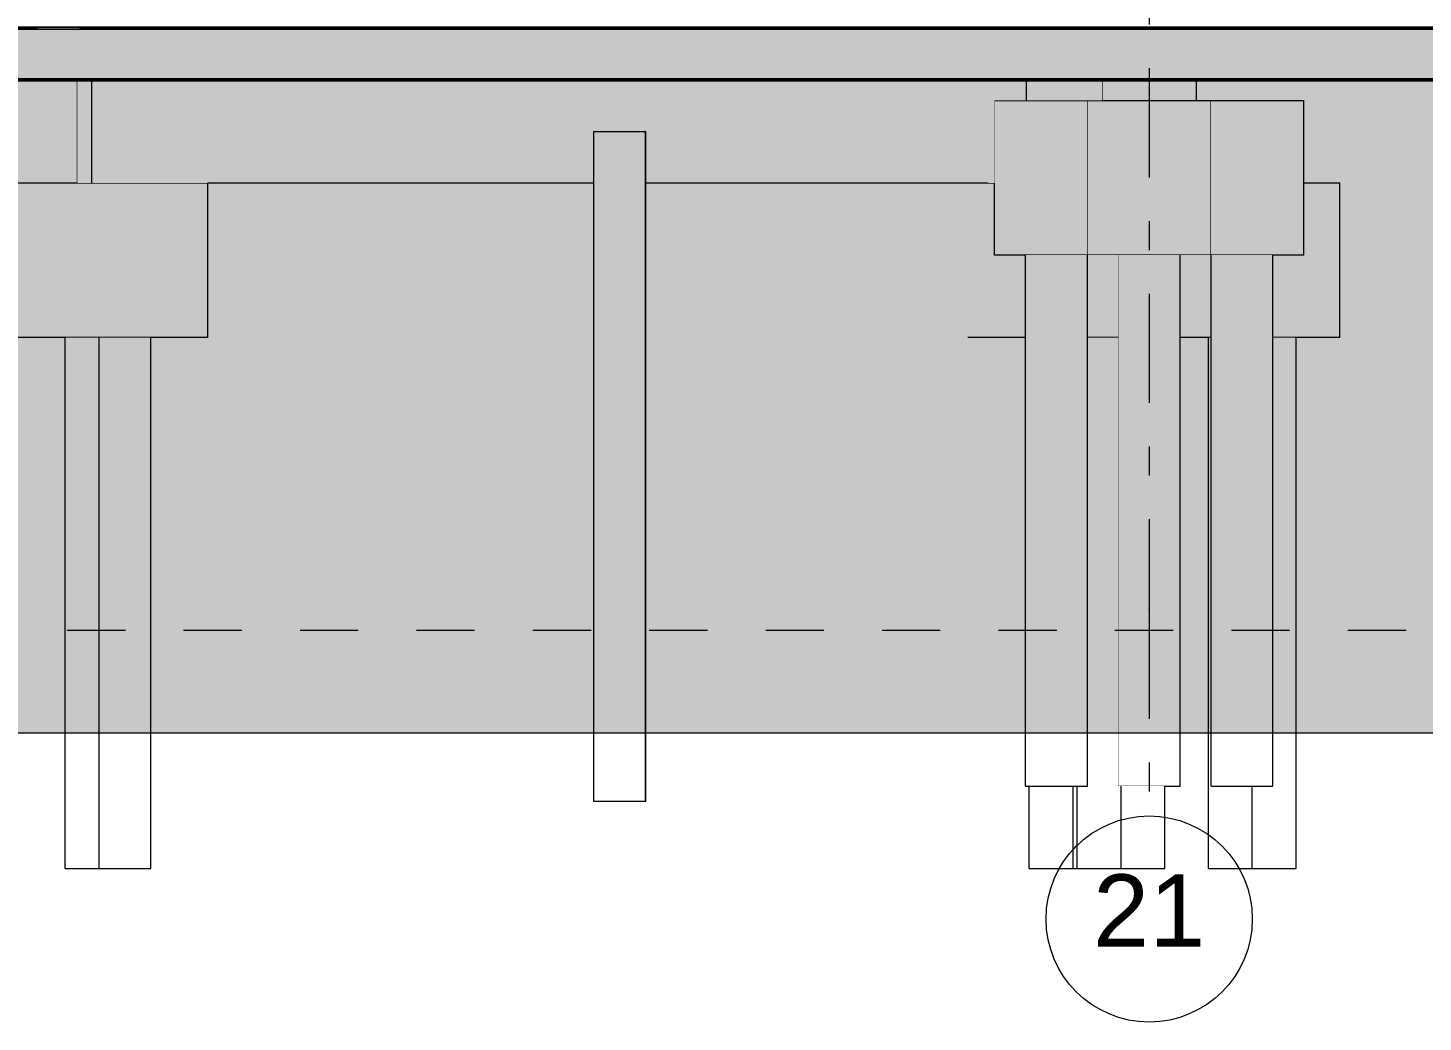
# Model space of a CAD drawing. Header units: millimetres. Extents: x -48147 to 1468943, y -496296 to 18123.
# Drawn here: x 1397886 to 1404650, y -496296 to -491474 of the extents above; entities that cross this region are included whole.
import ezdxf
from ezdxf.enums import TextEntityAlignment as Align

# ---------------------------------------------------------------- set-up
doc = ezdxf.new("R2010")
doc.units = ezdxf.units.MM
doc.header["$MEASUREMENT"] = 0
for name, pattern in [('Dashed', [2822.222233, 1411.111116, -1411.111116]), ('Double Dashed', [1093.611073, 529.166651, -211.666656, 141.111112, -211.666656]), ('Wipeout_Contour', [1000, 0, -1000])]:
    doc.linetypes.add(name, pattern=pattern)
for name, color, linetype, lineweight, true_color in [('0_Pen_No__105', 7, 'Continuous', 15, 0xa6a6a6), ('A-230-M_FLOOR.IFC Import_Pen_No__109', 7, 'Continuous', 15, 0xa6a6a6), ('A-230-M_FLOOR.IFC Import_Pen_No__29', 7, 'Continuous', 50, 0x2a2a2a), ('HATCHING_Pen_No__145', 7, 'Continuous', 0, 0xa6a6a6), ('New_A-15-MG_Structural_Grid_Phase_2_Pen_No__222', 7, 'Continuous', 13, 0x65af33)]:
    doc.layers.add(name, color=color, linetype=linetype, lineweight=lineweight, true_color=true_color)
for name, color, linetype in [('A-230-M_FLOOR.IFC Import', 7, 'Continuous'), ('New_A-15-MG_Structural_Grid_Phase_2', 7, 'Continuous'), ('New_A-20-M_Floor_Slab', 7, 'Continuous'), ('S-160-M_FOUND.IFC Import', 7, 'Continuous'), ('S-280-M_COLUMN.IFC Import', 7, 'Continuous'), ('S-280-M_STRUCT_FRAME.IFC Import', 7, 'Continuous')]:
    doc.layers.add(name, color=color, linetype=linetype)
for name, color, linetype, lineweight in [('A-230-M_FLOOR.IFC Import_Pen_No__4', 7, 'Continuous', 20), ('HATCHING_Pen_No__1', 7, 'Continuous', 13), ('New_A-20-M_Floor_Slab_Pen_No__1', 7, 'Continuous', 13), ('S-160-M_FOUND.IFC Import_Pen_No__1', 7, 'Continuous', 13), ('S-160-M_FOUND.IFC Import_Pen_No__4', 7, 'Continuous', 20), ('S-280-M_COLUMN.IFC Import_Pen_No__88', 8, 'Continuous', 20)]:
    doc.layers.add(name, color=color, linetype=linetype, lineweight=lineweight)
doc.styles.add('GENERATED_STYLE_2', font='')
doc.styles.get('GENERATED_STYLE_2').set_extended_font_data('Swis721 BT')

# ---------------------------------------------------------------- blocks, each defined once
blk = doc.blocks.new('Section Elem_424_1', base_point=(1411454.5, -491295.5))
at = {"color": 254, "linetype": 'Wipeout_Contour', "lineweight": 0, "ltscale": 5940125.775897605}
blk.add_wipeout([(1391150.1, -491375), (1391150.1, -491475), (1411568.8, -491475), (1411568.8, -491375)], dxfattribs=at).dxf.layer = 'New_A-20-M_Floor_Slab'
at = {"layer": 'New_A-20-M_Floor_Slab_Pen_No__1', "linetype": 'Continuous'}
blk.add_line((1411568.8, -491475), (1391150.1, -491475), dxfattribs=at)
blk = doc.blocks.new('Section Elem_542_1', base_point=(1411454.5, -491295.5))
at = {"color": 254, "linetype": 'Wipeout_Contour', "lineweight": 0, "ltscale": 5947665.466457011}
blk.add_wipeout([(1403364.3, -491475), (1403322.3, -491475), (1403322.3, -491475.5), (1403364.3, -491475.5)], dxfattribs=at).dxf.layer = 'S-280-M_COLUMN.IFC Import'
at = {"color": 254, "linetype": 'Wipeout_Contour', "lineweight": 0, "ltscale": 5948430.541700257}
blk.add_wipeout([(1403542.1, -491475.5), (1403549.8, -491475.5), (1403549.8, -491475), (1403542.1, -491475)], dxfattribs=at).dxf.layer = 'S-280-M_COLUMN.IFC Import'
at = {"color": 254, "linetype": 'Wipeout_Contour', "lineweight": 0, "ltscale": 5948062.547848716}
blk.add_wipeout([(1403364.3, -491725.5), (1403322.3, -491725.5), (1403322.3, -491825.5), (1403364.3, -491825.5)], dxfattribs=at).dxf.layer = 'S-280-M_COLUMN.IFC Import'
at = {"color": 254, "linetype": 'Wipeout_Contour', "lineweight": 0, "ltscale": 5948827.572023578}
blk.add_wipeout([(1403542.1, -491725.5), (1403542.1, -491825.5), (1403549.8, -491825.5), (1403549.8, -491725.5)], dxfattribs=at).dxf.layer = 'S-280-M_COLUMN.IFC Import'
at = {"color": 254, "linetype": 'Wipeout_Contour', "lineweight": 0, "ltscale": 5947506.959364321}
blk.add_wipeout([(1403280.3, -491475), (1403280.3, -491475.5), (1403322.3, -491475.5), (1403322.3, -491475)], dxfattribs=at).dxf.layer = 'S-280-M_COLUMN.IFC Import'
at = {"color": 254, "linetype": 'Wipeout_Contour', "lineweight": 0, "ltscale": 5947821.275227319}
blk.add_wipeout([(1403364.3, -491475), (1403364.3, -491475.5), (1403404.8, -491475.5), (1403404.8, -491475)], dxfattribs=at).dxf.layer = 'S-280-M_COLUMN.IFC Import'
at = {"color": 254, "linetype": 'Wipeout_Contour', "lineweight": 0, "ltscale": 5948387.163117588}
blk.add_wipeout([(1403526.8, -491475.5), (1403542.1, -491475.5), (1403542.1, -491475), (1403526.8, -491475)], dxfattribs=at).dxf.layer = 'S-280-M_COLUMN.IFC Import'
at = {"color": 254, "linetype": 'Wipeout_Contour', "lineweight": 0, "ltscale": 5947904.051337924}
blk.add_wipeout([(1403280.3, -491825.5), (1403322.3, -491825.5), (1403322.3, -491725.5), (1403280.3, -491725.5)], dxfattribs=at).dxf.layer = 'S-280-M_COLUMN.IFC Import'
at = {"color": 254, "linetype": 'Wipeout_Contour', "lineweight": 0, "ltscale": 5948218.346217813}
blk.add_wipeout([(1403364.3, -491825.5), (1403404.8, -491825.5), (1403404.8, -491725.5), (1403364.3, -491725.5)], dxfattribs=at).dxf.layer = 'S-280-M_COLUMN.IFC Import'
at = {"color": 254, "linetype": 'Wipeout_Contour', "lineweight": 0, "ltscale": 5948784.196336059}
blk.add_wipeout([(1403526.8, -491725.5), (1403526.8, -491825.5), (1403542.1, -491825.5), (1403542.1, -491725.5)], dxfattribs=at).dxf.layer = 'S-280-M_COLUMN.IFC Import'
at = {"color": 254, "linetype": 'Wipeout_Contour', "lineweight": 0, "ltscale": 5947351.151384501}
blk.add_wipeout([(1403239.7, -491475.5), (1403280.3, -491475.5), (1403280.3, -491475), (1403239.7, -491475)], dxfattribs=at).dxf.layer = 'S-280-M_COLUMN.IFC Import'
at = {"color": 254, "linetype": 'Wipeout_Contour', "lineweight": 0, "ltscale": 5948316.509561064}
blk.add_wipeout([(1403526.8, -491475), (1403504.6, -491475), (1403504.6, -491475.5), (1403526.8, -491475.5)], dxfattribs=at).dxf.layer = 'S-280-M_COLUMN.IFC Import'
at = {"color": 254, "linetype": 'Wipeout_Contour', "lineweight": 0, "ltscale": 5947748.253760353}
blk.add_wipeout([(1403239.7, -491725.5), (1403239.7, -491825.5), (1403280.3, -491825.5), (1403280.3, -491725.5)], dxfattribs=at).dxf.layer = 'S-280-M_COLUMN.IFC Import'
at = {"color": 254, "linetype": 'Wipeout_Contour', "lineweight": 0, "ltscale": 5948713.547495148}
blk.add_wipeout([(1403526.8, -491725.5), (1403504.6, -491725.5), (1403504.6, -491825.5), (1403526.8, -491825.5)], dxfattribs=at).dxf.layer = 'S-280-M_COLUMN.IFC Import'
at = {"layer": 'S-280-M_COLUMN.IFC Import_Pen_No__88', "linetype": 'Continuous'}
for p, q in [((1403549.8, -491475), (1403549.8, -491475.5)), ((1403549.8, -491725.5), (1403549.8, -491825.5))]:
    blk.add_line(p, q, dxfattribs=at)
at = {"color": 254, "linetype": 'Wipeout_Contour', "lineweight": 0, "ltscale": 5947203.348716244}
blk.add_wipeout([(1403202, -491475.5), (1403239.7, -491475.5), (1403239.7, -491475), (1403202, -491475)], dxfattribs=at).dxf.layer = 'S-280-M_COLUMN.IFC Import'
at = {"color": 254, "linetype": 'Wipeout_Contour', "lineweight": 0, "ltscale": 5948220.98609925}
blk.add_wipeout([(1403476.2, -491475.5), (1403504.6, -491475.5), (1403504.6, -491475), (1403476.2, -491475)], dxfattribs=at).dxf.layer = 'S-280-M_COLUMN.IFC Import'
at = {"color": 254, "linetype": 'Wipeout_Contour', "lineweight": 0, "ltscale": 5947600.460960382}
blk.add_wipeout([(1403202, -491725.5), (1403202, -491825.5), (1403239.7, -491825.5), (1403239.7, -491725.5)], dxfattribs=at).dxf.layer = 'S-280-M_COLUMN.IFC Import'
at = {"color": 254, "linetype": 'Wipeout_Contour', "lineweight": 0, "ltscale": 5948618.030409006}
blk.add_wipeout([(1403504.6, -491725.5), (1403476.2, -491725.5), (1403476.2, -491825.5), (1403504.6, -491825.5)], dxfattribs=at).dxf.layer = 'S-280-M_COLUMN.IFC Import'
at = {"color": 254, "linetype": 'Wipeout_Contour', "lineweight": 0, "ltscale": 5947068.584417841}
blk.add_wipeout([(1403168.3, -491475.5), (1403202, -491475.5), (1403202, -491475), (1403168.3, -491475)], dxfattribs=at).dxf.layer = 'S-280-M_COLUMN.IFC Import'
at = {"color": 254, "linetype": 'Wipeout_Contour', "lineweight": 0, "ltscale": 5948103.846559308}
blk.add_wipeout([(1403442.6, -491475.5), (1403476.2, -491475.5), (1403476.2, -491475), (1403442.6, -491475)], dxfattribs=at).dxf.layer = 'S-280-M_COLUMN.IFC Import'
at = {"color": 254, "linetype": 'Wipeout_Contour', "lineweight": 0, "ltscale": 5947465.705660162}
blk.add_wipeout([(1403168.3, -491725.5), (1403168.3, -491825.5), (1403202, -491825.5), (1403202, -491725.5)], dxfattribs=at).dxf.layer = 'S-280-M_COLUMN.IFC Import'
at = {"color": 254, "linetype": 'Wipeout_Contour', "lineweight": 0, "ltscale": 5948500.898687772}
blk.add_wipeout([(1403476.2, -491725.5), (1403442.6, -491725.5), (1403442.6, -491825.5), (1403476.2, -491825.5)], dxfattribs=at).dxf.layer = 'S-280-M_COLUMN.IFC Import'
at = {"color": 254, "linetype": 'Wipeout_Contour', "lineweight": 0, "ltscale": 5946951.447605999}
blk.add_wipeout([(1403168.3, -491475), (1403139.9, -491475), (1403139.9, -491475.5), (1403168.3, -491475.5)], dxfattribs=at).dxf.layer = 'S-280-M_COLUMN.IFC Import'
at = {"color": 254, "linetype": 'Wipeout_Contour', "lineweight": 0, "ltscale": 5947969.079862847}
blk.add_wipeout([(1403404.8, -491475.5), (1403442.6, -491475.5), (1403442.6, -491475), (1403404.8, -491475)], dxfattribs=at).dxf.layer = 'S-280-M_COLUMN.IFC Import'
at = {"color": 254, "linetype": 'Wipeout_Contour', "lineweight": 0, "ltscale": 5947348.576669847}
blk.add_wipeout([(1403168.3, -491725.5), (1403139.9, -491725.5), (1403139.9, -491825.5), (1403168.3, -491825.5)], dxfattribs=at).dxf.layer = 'S-280-M_COLUMN.IFC Import'
at = {"color": 254, "linetype": 'Wipeout_Contour', "lineweight": 0, "ltscale": 5948366.140986955}
blk.add_wipeout([(1403442.6, -491725.5), (1403404.8, -491725.5), (1403404.8, -491825.5), (1403442.6, -491825.5)], dxfattribs=at).dxf.layer = 'S-280-M_COLUMN.IFC Import'
at = {"color": 254, "linetype": 'Wipeout_Contour', "lineweight": 0, "ltscale": 5946855.92670792}
blk.add_wipeout([(1403117.7, -491475.5), (1403139.9, -491475.5), (1403139.9, -491475), (1403117.7, -491475)], dxfattribs=at).dxf.layer = 'S-280-M_COLUMN.IFC Import'
at = {"color": 254, "linetype": 'Wipeout_Contour', "lineweight": 0, "ltscale": 5947253.062150171}
blk.add_wipeout([(1403139.9, -491725.5), (1403117.7, -491725.5), (1403117.7, -491825.5), (1403139.9, -491825.5)], dxfattribs=at).dxf.layer = 'S-280-M_COLUMN.IFC Import'
at = {"color": 254, "linetype": 'Wipeout_Contour', "lineweight": 0, "ltscale": 5946785.275249812}
blk.add_wipeout([(1403102.5, -491475), (1403102.5, -491475.5), (1403117.7, -491475.5), (1403117.7, -491475)], dxfattribs=at).dxf.layer = 'S-280-M_COLUMN.IFC Import'
at = {"color": 254, "linetype": 'Wipeout_Contour', "lineweight": 0, "ltscale": 5947182.41541265}
blk.add_wipeout([(1403102.5, -491725.5), (1403102.5, -491825.5), (1403117.7, -491825.5), (1403117.7, -491725.5)], dxfattribs=at).dxf.layer = 'S-280-M_COLUMN.IFC Import'
at = {"color": 254, "linetype": 'Wipeout_Contour', "lineweight": 0, "ltscale": 5946741.898497569}
blk.add_wipeout([(1403094.8, -491475.5), (1403102.5, -491475.5), (1403102.5, -491475), (1403094.8, -491475)], dxfattribs=at).dxf.layer = 'S-280-M_COLUMN.IFC Import'
at = {"color": 254, "linetype": 'Wipeout_Contour', "lineweight": 0, "ltscale": 5947139.041557022}
blk.add_wipeout([(1403102.5, -491725.5), (1403094.8, -491725.5), (1403094.8, -491825.5), (1403102.5, -491825.5)], dxfattribs=at).dxf.layer = 'S-280-M_COLUMN.IFC Import'
at = {"layer": 'S-280-M_COLUMN.IFC Import_Pen_No__88', "linetype": 'Continuous'}
for p, q in [((1403094.8, -491475), (1403094.8, -491475.5)), ((1403094.8, -491725.5), (1403094.8, -491825.5))]:
    blk.add_line(p, q, dxfattribs=at)
blk = doc.blocks.new('Section Elem_551_1', base_point=(1411454.5, -491295.5))
at = {"color": 254, "linetype": 'Wipeout_Contour', "lineweight": 0, "ltscale": 5926270.504101755}
blk.add_wipeout([(1397678.6, -491475), (1397670.9, -491475), (1397670.9, -491475.5), (1397678.6, -491475.5)], dxfattribs=at).dxf.layer = 'S-280-M_COLUMN.IFC Import'
at = {"color": 254, "linetype": 'Wipeout_Contour', "lineweight": 0, "ltscale": 5927178.769317946}
blk.add_wipeout([(1397932.5, -491475), (1397898.4, -491475), (1397898.4, -491475.5), (1397932.5, -491475.5)], dxfattribs=at).dxf.layer = 'S-280-M_COLUMN.IFC Import'
at = {"color": 254, "linetype": 'Wipeout_Contour', "lineweight": 0, "ltscale": 5926935.436722687}
blk.add_wipeout([(1397671.3, -491725.5), (1397671.3, -492225.5), (1397678.6, -492225.5), (1397678.6, -491725.5)], dxfattribs=at).dxf.layer = 'S-280-M_COLUMN.IFC Import'
at = {"color": 254, "linetype": 'Wipeout_Contour', "lineweight": 0, "ltscale": 5927857.737284679}
blk.add_wipeout([(1397898.4, -491725.5), (1397898.4, -492225.5), (1397940.4, -492225.5), (1397940.4, -491725.5)], dxfattribs=at).dxf.layer = 'S-280-M_COLUMN.IFC Import'
at = {"color": 254, "linetype": 'Wipeout_Contour', "lineweight": 0, "ltscale": 5926313.862774278}
blk.add_wipeout([(1397678.6, -491475), (1397678.6, -491475.5), (1397693.9, -491475.5), (1397693.9, -491475)], dxfattribs=at).dxf.layer = 'S-280-M_COLUMN.IFC Import'
at = {"color": 254, "linetype": 'Wipeout_Contour', "lineweight": 0, "ltscale": 5926978.018450932}
blk.add_wipeout([(1397678.6, -492225.5), (1397693.9, -492225.5), (1397693.9, -491725.5), (1397678.6, -491725.5)], dxfattribs=at).dxf.layer = 'S-280-M_COLUMN.IFC Import'
at = {"color": 254, "linetype": 'Wipeout_Contour', "lineweight": 0, "ltscale": 5928013.462883268}
blk.add_wipeout([(1397940.4, -491725.5), (1397940.4, -492225.5), (1397980.9, -492225.5), (1397980.9, -491725.5)], dxfattribs=at).dxf.layer = 'S-280-M_COLUMN.IFC Import'
at = {"color": 254, "linetype": 'Wipeout_Contour', "lineweight": 0, "ltscale": 5926384.484500397}
blk.add_wipeout([(1397693.9, -491475), (1397693.9, -491475.5), (1397716, -491475.5), (1397716, -491475)], dxfattribs=at).dxf.layer = 'S-280-M_COLUMN.IFC Import'
at = {"color": 254, "linetype": 'Wipeout_Contour', "lineweight": 0, "ltscale": 5927048.632263769}
blk.add_wipeout([(1397693.9, -492225.5), (1397716, -492225.5), (1397716, -491725.5), (1397693.9, -491725.5)], dxfattribs=at).dxf.layer = 'S-280-M_COLUMN.IFC Import'
at = {"color": 254, "linetype": 'Wipeout_Contour', "lineweight": 0, "ltscale": 5928161.188086133}
blk.add_wipeout([(1397980.9, -491725.5), (1397980.9, -492225.5), (1398018.7, -492225.5), (1398018.7, -491725.5)], dxfattribs=at).dxf.layer = 'S-280-M_COLUMN.IFC Import'
at = {"layer": 'S-280-M_COLUMN.IFC Import_Pen_No__88', "linetype": 'Continuous'}
for p, q in [((1397670.9, -491475.5), (1397670.9, -491475)), ((1397671.3, -491725.5), (1397671.3, -492225.5))]:
    blk.add_line(p, q, dxfattribs=at)
at = {"color": 254, "linetype": 'Wipeout_Contour', "lineweight": 0, "ltscale": 5926479.964434929}
blk.add_wipeout([(1397716, -491475), (1397716, -491475.5), (1397744.5, -491475.5), (1397744.5, -491475)], dxfattribs=at).dxf.layer = 'S-280-M_COLUMN.IFC Import'
at = {"color": 254, "linetype": 'Wipeout_Contour', "lineweight": 0, "ltscale": 5927144.101499914}
blk.add_wipeout([(1397716, -492225.5), (1397744.5, -492225.5), (1397744.5, -491725.5), (1397716, -491725.5)], dxfattribs=at).dxf.layer = 'S-280-M_COLUMN.IFC Import'
at = {"color": 254, "linetype": 'Wipeout_Contour', "lineweight": 0, "ltscale": 5928295.882454883}
blk.add_wipeout([(1398018.7, -491725.5), (1398018.7, -492225.5), (1398052.3, -492225.5), (1398052.3, -491725.5)], dxfattribs=at).dxf.layer = 'S-280-M_COLUMN.IFC Import'
at = {"color": 254, "linetype": 'Wipeout_Contour', "lineweight": 0, "ltscale": 5926597.051575101}
blk.add_wipeout([(1397744.5, -491475), (1397744.5, -491475.5), (1397778.1, -491475.5), (1397778.1, -491475)], dxfattribs=at).dxf.layer = 'S-280-M_COLUMN.IFC Import'
at = {"color": 254, "linetype": 'Wipeout_Contour', "lineweight": 0, "ltscale": 5927261.175521107}
blk.add_wipeout([(1397744.5, -492225.5), (1397778.1, -492225.5), (1397778.1, -491725.5), (1397744.5, -491725.5)], dxfattribs=at).dxf.layer = 'S-280-M_COLUMN.IFC Import'
at = {"color": 254, "linetype": 'Wipeout_Contour', "lineweight": 0, "ltscale": 5928412.959267274}
blk.add_wipeout([(1398052.3, -491725.5), (1398052.3, -492225.5), (1398080.7, -492225.5), (1398080.7, -491725.5)], dxfattribs=at).dxf.layer = 'S-280-M_COLUMN.IFC Import'
at = {"color": 254, "linetype": 'Wipeout_Contour', "lineweight": 0, "ltscale": 5926731.758526859}
blk.add_wipeout([(1397778.1, -491475), (1397778.1, -491475.5), (1397815.9, -491475.5), (1397815.9, -491475)], dxfattribs=at).dxf.layer = 'S-280-M_COLUMN.IFC Import'
at = {"color": 254, "linetype": 'Wipeout_Contour', "lineweight": 0, "ltscale": 5927395.867380318}
blk.add_wipeout([(1397778.1, -492225.5), (1397815.9, -492225.5), (1397815.9, -491725.5), (1397778.1, -491725.5)], dxfattribs=at).dxf.layer = 'S-280-M_COLUMN.IFC Import'
at = {"color": 254, "linetype": 'Wipeout_Contour', "lineweight": 0, "ltscale": 5928508.431199072}
blk.add_wipeout([(1398080.7, -491725.5), (1398080.7, -492225.5), (1398102.9, -492225.5), (1398102.9, -491725.5)], dxfattribs=at).dxf.layer = 'S-280-M_COLUMN.IFC Import'
at = {"color": 254, "linetype": 'Wipeout_Contour', "lineweight": 0, "ltscale": 5926879.498578684}
blk.add_wipeout([(1397815.9, -491475), (1397815.9, -491475.5), (1397856.4, -491475.5), (1397856.4, -491475)], dxfattribs=at).dxf.layer = 'S-280-M_COLUMN.IFC Import'
at = {"color": 254, "linetype": 'Wipeout_Contour', "lineweight": 0, "ltscale": 5927543.590880153}
blk.add_wipeout([(1397815.9, -492225.5), (1397856.4, -492225.5), (1397856.4, -491725.5), (1397815.9, -491725.5)], dxfattribs=at).dxf.layer = 'S-280-M_COLUMN.IFC Import'
at = {"color": 254, "linetype": 'Wipeout_Contour', "lineweight": 0, "ltscale": 5928579.046876201}
blk.add_wipeout([(1398102.9, -491725.5), (1398102.9, -492225.5), (1398118.2, -492225.5), (1398118.2, -491725.5)], dxfattribs=at).dxf.layer = 'S-280-M_COLUMN.IFC Import'
at = {"color": 254, "linetype": 'Wipeout_Contour', "lineweight": 0, "ltscale": 5927035.240175203}
blk.add_wipeout([(1397898.4, -491475), (1397856.4, -491475), (1397856.4, -491475.5), (1397898.4, -491475.5)], dxfattribs=at).dxf.layer = 'S-280-M_COLUMN.IFC Import'
at = {"color": 254, "linetype": 'Wipeout_Contour', "lineweight": 0, "ltscale": 5927699.315094423}
blk.add_wipeout([(1397856.4, -491725.5), (1397856.4, -492225.5), (1397898.4, -492225.5), (1397898.4, -491725.5)], dxfattribs=at).dxf.layer = 'S-280-M_COLUMN.IFC Import'
at = {"color": 254, "linetype": 'Wipeout_Contour', "lineweight": 0, "ltscale": 5928622.401978154}
blk.add_wipeout([(1398118.2, -491725.5), (1398118.2, -492225.5), (1398125.9, -492225.5), (1398125.9, -491725.5)], dxfattribs=at).dxf.layer = 'S-280-M_COLUMN.IFC Import'
at = {"layer": 'S-280-M_COLUMN.IFC Import_Pen_No__88', "linetype": 'Continuous'}
blk.add_line((1398125.9, -492225.5), (1398125.9, -491725.5), dxfattribs=at)
blk = doc.blocks.new('Section Elem_555_1', base_point=(1411454.5, -491295.5))
at = {"color": 254, "linetype": 'Wipeout_Contour', "lineweight": 0, "ltscale": 5948545.91411012}
blk.add_wipeout([(1403622.3, -491825.5), (1403022.3, -491825.5), (1403022.3, -492575.5), (1403622.3, -492575.5)], dxfattribs=at).dxf.layer = 'S-160-M_FOUND.IFC Import'
at = {"layer": 'S-160-M_FOUND.IFC Import_Pen_No__4', "linetype": 'Continuous'}
for p, q in [((1403022.3, -491825.5), (1403622.3, -491825.5)), ((1403022.3, -492575.5), (1403022.3, -491825.5)), ((1403622.3, -492575.5), (1403622.3, -491825.5)), ((1403622.3, -492575.5), (1403022.3, -492575.5))]:
    blk.add_line(p, q, dxfattribs=at)
blk = doc.blocks.new('Section Elem_556_1', base_point=(1411454.5, -491295.5))
at = {"color": 254, "linetype": 'Wipeout_Contour', "lineweight": 0, "ltscale": 5950751.99170325}
blk.add_wipeout([(1403172.3, -492575.5), (1403172.3, -495150.5), (1403472.3, -495150.5), (1403472.3, -492575.5)], dxfattribs=at).dxf.layer = 'S-160-M_FOUND.IFC Import'
at = {"layer": 'S-160-M_FOUND.IFC Import_Pen_No__1', "linetype": 'Continuous'}
for p, q in [((1403172.3, -495150.5), (1403172.3, -492575.5)), ((1403472.3, -495150.5), (1403472.3, -492575.5)), ((1403172.3, -495150.5), (1403472.3, -495150.5))]:
    blk.add_line(p, q, dxfattribs=at)
blk = doc.blocks.new('Section Elem_568_1', base_point=(1411454.5, -491295.5))
at = {"color": 254, "linetype": 'Wipeout_Contour', "lineweight": 0, "ltscale": 8919390.902070345}
blk.add_wipeout([(1402443.3, -492225.5), (1402443.3, -492975.5), (1402722.3, -492975.5), (1402722.3, -492575.5), (1402572.3, -492575.5), (1402572.3, -492225.5)], dxfattribs=at).dxf.layer = 'S-160-M_FOUND.IFC Import'
at = {"color": 254, "linetype": 'Wipeout_Contour', "lineweight": 0, "ltscale": 8927888.847968485}
blk.add_wipeout([(1403922.3, -492575.5), (1403922.3, -492975.5), (1404246.5, -492975.5), (1404246.5, -492225.5), (1404072.3, -492225.5), (1404072.3, -492575.5)], dxfattribs=at).dxf.layer = 'S-160-M_FOUND.IFC Import'
at = {"color": 254, "linetype": 'Wipeout_Contour', "lineweight": 0, "ltscale": 5948458.338592183}
blk.add_wipeout([(1403172.3, -492575.5), (1403022.3, -492575.5), (1403022.3, -492975.5), (1403172.3, -492975.5)], dxfattribs=at).dxf.layer = 'S-160-M_FOUND.IFC Import'
at = {"color": 254, "linetype": 'Wipeout_Contour', "lineweight": 0, "ltscale": 5950156.750101319}
blk.add_wipeout([(1403472.3, -492975.5), (1403622.3, -492975.5), (1403622.3, -492575.5), (1403472.3, -492575.5)], dxfattribs=at).dxf.layer = 'S-160-M_FOUND.IFC Import'
at = {"layer": 'S-160-M_FOUND.IFC Import_Pen_No__4', "linetype": 'Continuous'}
for p, q in [((1402539.9, -492225.5), (1402572.3, -492225.5)), ((1404072.3, -492225.5), (1404246.5, -492225.5)), ((1404246.5, -492975.5), (1404246.5, -492225.5)), ((1402722.3, -492975.5), (1402443.3, -492975.5)), ((1403172.3, -492975.5), (1403022.3, -492975.5)), ((1403622.3, -492975.5), (1403472.3, -492975.5)), ((1404246.5, -492975.5), (1403922.3, -492975.5))]:
    blk.add_line(p, q, dxfattribs=at)
blk = doc.blocks.new('Section Elem_569_1', base_point=(1411454.5, -491295.5))
at = {"color": 254, "linetype": 'Wipeout_Contour', "lineweight": 0, "ltscale": 5925535.863194088}
blk.add_wipeout([(1397038.2, -492225.5), (1397038.2, -492975.5), (1397129.4, -492975.5), (1397129.4, -492225.5)], dxfattribs=at).dxf.layer = 'S-160-M_FOUND.IFC Import'
at = {"color": 254, "linetype": 'Wipeout_Contour', "lineweight": 0, "ltscale": 5929488.21744987}
blk.add_wipeout([(1398758.6, -492225.5), (1397504.2, -492225.5), (1397504.2, -492975.5), (1398758.6, -492975.5)], dxfattribs=at).dxf.layer = 'S-160-M_FOUND.IFC Import'
at = {"layer": 'S-160-M_FOUND.IFC Import_Pen_No__4', "linetype": 'Continuous'}
for p, q in [((1397038.2, -492225.5), (1397038.2, -492975.5)), ((1398758.6, -492975.5), (1398758.6, -492225.5)), ((1397129.4, -492975.5), (1397038.2, -492975.5))]:
    blk.add_line(p, q, dxfattribs=at)
at = {"color": 254, "linetype": 'Wipeout_Contour', "lineweight": 0, "ltscale": 5926890.879967816}
blk.add_wipeout([(1397381.7, -492225.5), (1397381.7, -492975.5), (1397504.2, -492975.5), (1397504.2, -492225.5)], dxfattribs=at).dxf.layer = 'S-160-M_FOUND.IFC Import'
at = {"layer": 'S-160-M_FOUND.IFC Import_Pen_No__4', "linetype": 'Continuous'}
for p, q in [((1397410.3, -492225.5), (1397504.2, -492225.5)), ((1397504.2, -492225.5), (1398758.6, -492225.5)), ((1397504.2, -492225.5), (1397504.2, -492975.5)), ((1397504.2, -492975.5), (1397381.7, -492975.5)), ((1398758.6, -492975.5), (1397504.2, -492975.5))]:
    blk.add_line(p, q, dxfattribs=at)
blk = doc.blocks.new('Section Elem_573_1', base_point=(1411454.5, -491295.5))
at = {"color": 254, "linetype": 'Wipeout_Contour', "lineweight": 0, "ltscale": 5946564.391989931}
blk.add_wipeout([(1403022.3, -491825.5), (1402572.3, -491825.5), (1402572.3, -492575.5), (1403022.3, -492575.5)], dxfattribs=at).dxf.layer = 'S-160-M_FOUND.IFC Import'
at = {"color": 254, "linetype": 'Wipeout_Contour', "lineweight": 0, "ltscale": 5950527.681686591}
blk.add_wipeout([(1403622.3, -492575.5), (1404072.3, -492575.5), (1404072.3, -491825.5), (1403622.3, -491825.5)], dxfattribs=at).dxf.layer = 'S-160-M_FOUND.IFC Import'
at = {"layer": 'S-160-M_FOUND.IFC Import_Pen_No__4', "linetype": 'Continuous'}
for p, q in [((1402572.3, -491825.5), (1403022.3, -491825.5)), ((1402572.3, -492575.5), (1402572.3, -491825.5)), ((1403622.3, -491825.5), (1404072.3, -491825.5)), ((1404072.3, -492575.5), (1404072.3, -491825.5)), ((1403022.3, -492575.5), (1402572.3, -492575.5)), ((1404072.3, -492575.5), (1403622.3, -492575.5))]:
    blk.add_line(p, q, dxfattribs=at)
blk = doc.blocks.new('Section Elem_574_1', base_point=(1411454.5, -491295.5))
at = {"color": 254, "linetype": 'Wipeout_Contour', "lineweight": 0, "ltscale": 5946532.765374511}
blk.add_wipeout([(1403094.8, -491725.5), (1402781.3, -491725.5), (1402781.3, -491825.5), (1403094.8, -491825.5)], dxfattribs=at).dxf.layer = 'S-280-M_STRUCT_FRAME.IFC Import'
blk = doc.blocks.new('Section Elem_575_1', base_point=(1411454.5, -491295.5))
at = {"color": 254, "linetype": 'Wipeout_Contour', "lineweight": 0, "ltscale": 7417645.263955273}
blk.add_wipeout([(1398125.9, -491725.5), (1398125.9, -492225.5), (1400629.4, -492225.5), (1400629.4, -491975.5), (1400379.4, -491725.5)], dxfattribs=at).dxf.layer = 'S-280-M_STRUCT_FRAME.IFC Import'
at = {"color": 254, "linetype": 'Wipeout_Contour', "lineweight": 0, "ltscale": 10400224.77673972}
blk.add_wipeout([(1400881.7, -492225.5), (1402572.3, -492225.5), (1402572.3, -491825.5), (1402781.3, -491825.5), (1402781.3, -491725.5), (1401131.7, -491725.5), (1400881.7, -491975.5)], dxfattribs=at).dxf.layer = 'S-280-M_STRUCT_FRAME.IFC Import'
blk = doc.blocks.new('Section Elem_592_1', base_point=(1411454.5, -491295.5))
at = {"color": 254, "linetype": 'Wipeout_Contour', "lineweight": 0, "ltscale": 5931770.486782962}
blk.add_wipeout([(1398231.5, -492975.5), (1398067, -492975.5), (1398067, -495550.5), (1398231.5, -495550.5)], dxfattribs=at).dxf.layer = 'S-160-M_FOUND.IFC Import'
at = {"layer": 'S-160-M_FOUND.IFC Import_Pen_No__1', "linetype": 'Continuous'}
blk.add_line((1398067, -495550.5), (1398067, -492975.5), dxfattribs=at)
at = {"color": 254, "linetype": 'Wipeout_Contour', "lineweight": 0, "ltscale": 5932553.740899345}
blk.add_wipeout([(1398482.4, -492975.5), (1398231.5, -492975.5), (1398231.5, -495550.5), (1398482.4, -495550.5)], dxfattribs=at).dxf.layer = 'S-160-M_FOUND.IFC Import'
at = {"layer": 'S-160-M_FOUND.IFC Import_Pen_No__1', "linetype": 'Continuous'}
for p, q in [((1398231.5, -495550.5), (1398231.5, -492975.5)), ((1398482.4, -495550.5), (1398482.4, -492975.5)), ((1398067, -495550.5), (1398231.5, -495550.5)), ((1398231.5, -495550.5), (1398482.4, -495550.5))]:
    blk.add_line(p, q, dxfattribs=at)
blk = doc.blocks.new('Section Elem_593_1', base_point=(1411454.5, -491295.5))
at = {"color": 254, "linetype": 'Wipeout_Contour', "lineweight": 0, "ltscale": 5950934.484062804}
blk.add_wipeout([(1402740.7, -495150.5), (1402740.7, -495550.5), (1402952.9, -495550.5), (1402952.9, -495150.5)], dxfattribs=at).dxf.layer = 'S-160-M_FOUND.IFC Import'
at = {"layer": 'S-160-M_FOUND.IFC Import_Pen_No__1', "linetype": 'Continuous'}
blk.add_line((1402740.7, -495550.5), (1402740.7, -495150.5), dxfattribs=at)
at = {"color": 254, "linetype": 'Wipeout_Contour', "lineweight": 0, "ltscale": 5951373.788170779}
blk.add_wipeout([(1402952.9, -495550.5), (1402973.7, -495550.5), (1402973.7, -495150.5), (1402952.9, -495150.5)], dxfattribs=at).dxf.layer = 'S-160-M_FOUND.IFC Import'
at = {"layer": 'S-160-M_FOUND.IFC Import_Pen_No__1', "linetype": 'Continuous'}
for p, q in [((1402952.9, -495550.5), (1402952.9, -495150.5)), ((1402740.7, -495550.5), (1402952.9, -495550.5)), ((1402952.9, -495550.5), (1402973.7, -495550.5))]:
    blk.add_line(p, q, dxfattribs=at)
blk = doc.blocks.new('Section Elem_594_1', base_point=(1411454.5, -491295.5))
at = {"color": 254, "linetype": 'Wipeout_Contour', "lineweight": 0, "ltscale": 11901981.45835675}
blk.add_wipeout([(1403022.3, -495150.5), (1402973.7, -495150.5), (1402973.7, -495550.5), (1403185.8, -495550.5), (1403185.8, -495150.5), (1403172.3, -495150.5), (1403172.3, -492975.5), (1403022.3, -492975.5)], dxfattribs=at).dxf.layer = 'S-160-M_FOUND.IFC Import'
at = {"layer": 'S-160-M_FOUND.IFC Import_Pen_No__1', "linetype": 'Continuous'}
blk.add_line((1402973.7, -495550.5), (1402973.7, -495150.5), dxfattribs=at)
at = {"color": 254, "linetype": 'Wipeout_Contour', "lineweight": 0, "ltscale": 5952613.234195271}
blk.add_wipeout([(1403185.8, -495150.5), (1403185.8, -495550.5), (1403397.9, -495550.5), (1403397.9, -495150.5)], dxfattribs=at).dxf.layer = 'S-160-M_FOUND.IFC Import'
at = {"layer": 'S-160-M_FOUND.IFC Import_Pen_No__1', "linetype": 'Continuous'}
for p, q in [((1403185.8, -495550.5), (1403185.8, -495150.5)), ((1403397.9, -495550.5), (1403397.9, -495150.5)), ((1402973.7, -495550.5), (1403185.8, -495550.5)), ((1403185.8, -495550.5), (1403397.9, -495550.5))]:
    blk.add_line(p, q, dxfattribs=at)
blk = doc.blocks.new('Section Elem_595_1', base_point=(1411454.5, -491295.5))
at = {"color": 254, "linetype": 'Wipeout_Contour', "lineweight": 0, "ltscale": 8929566.99692118}
blk.add_wipeout([(1403610.1, -492975.5), (1403610.1, -495550.5), (1403822.2, -495550.5), (1403822.2, -495150.5), (1403622.3, -495150.5), (1403622.3, -492975.5)], dxfattribs=at).dxf.layer = 'S-160-M_FOUND.IFC Import'
at = {"layer": 'S-160-M_FOUND.IFC Import_Pen_No__1', "linetype": 'Continuous'}
blk.add_line((1403610.1, -495550.5), (1403610.1, -492975.5), dxfattribs=at)
at = {"color": 254, "linetype": 'Wipeout_Contour', "lineweight": 0, "ltscale": 8930932.553243611}
blk.add_wipeout([(1403822.2, -495150.5), (1403822.2, -495550.5), (1404034.3, -495550.5), (1404034.3, -492975.5), (1403922.3, -492975.5), (1403922.3, -495150.5)], dxfattribs=at).dxf.layer = 'S-160-M_FOUND.IFC Import'
at = {"layer": 'S-160-M_FOUND.IFC Import_Pen_No__1', "linetype": 'Continuous'}
for p, q in [((1404034.3, -495550.5), (1404034.3, -492975.5)), ((1403822.2, -495550.5), (1403822.2, -495150.5)), ((1403610.1, -495550.5), (1403822.2, -495550.5)), ((1403822.2, -495550.5), (1404034.3, -495550.5))]:
    blk.add_line(p, q, dxfattribs=at)
blk = doc.blocks.new('Section Elem_596_1', base_point=(1411454.5, -491295.5))
at = {"layer": 'S-160-M_FOUND.IFC Import_Pen_No__1', "linetype": 'Continuous'}
blk.add_line((1403472.3, -495150.5), (1403472.3, -492575.5), dxfattribs=at)
blk = doc.blocks.new('Section Elem_597_1', base_point=(1411454.5, -491295.5))
at = {"color": 254, "linetype": 'Wipeout_Contour', "lineweight": 0, "ltscale": 5949054.270532467}
blk.add_wipeout([(1402722.3, -492575.5), (1402722.3, -495150.5), (1403022.3, -495150.5), (1403022.3, -492575.5)], dxfattribs=at).dxf.layer = 'S-160-M_FOUND.IFC Import'
at = {"layer": 'S-160-M_FOUND.IFC Import_Pen_No__1', "linetype": 'Continuous'}
for p, q in [((1402722.3, -495150.5), (1402722.3, -492575.5)), ((1403022.3, -495150.5), (1403022.3, -492575.5)), ((1402722.3, -495150.5), (1403022.3, -495150.5))]:
    blk.add_line(p, q, dxfattribs=at)
blk = doc.blocks.new('Section Elem_598_1', base_point=(1411454.5, -491295.5))
at = {"color": 254, "linetype": 'Wipeout_Contour', "lineweight": 0, "ltscale": 5952450.117395254}
blk.add_wipeout([(1403622.3, -492575.5), (1403622.3, -495150.5), (1403922.3, -495150.5), (1403922.3, -492575.5)], dxfattribs=at).dxf.layer = 'S-160-M_FOUND.IFC Import'
at = {"layer": 'S-160-M_FOUND.IFC Import_Pen_No__1', "linetype": 'Continuous'}
for p, q in [((1403622.3, -495150.5), (1403622.3, -492575.5)), ((1403922.3, -495150.5), (1403922.3, -492575.5)), ((1403622.3, -495150.5), (1403922.3, -495150.5))]:
    blk.add_line(p, q, dxfattribs=at)
blk = doc.blocks.new('Section Elem_619_1', base_point=(1411454.5, -491295.5))
at = {"color": 254, "linetype": 'Wipeout_Contour', "lineweight": 0, "ltscale": 5941194.168199016}
blk.add_wipeout([(1400881.7, -491975.5), (1400880.5, -491975.5), (1400880.5, -495225.5), (1400881.7, -495225.5)], dxfattribs=at).dxf.layer = 'S-160-M_FOUND.IFC Import'
at = {"layer": 'S-160-M_FOUND.IFC Import_Pen_No__4', "linetype": 'Continuous'}
blk.add_line((1400881.7, -495225.5), (1400880.5, -495225.5), dxfattribs=at)
at = {"color": 254, "linetype": 'Wipeout_Contour', "lineweight": 0, "ltscale": 5939340.208707836}
blk.add_wipeout([(1400880.5, -491975.5), (1400881.7, -491975.5), (1401131.7, -491725.5), (1401130.5, -491725.5)], dxfattribs=at).dxf.layer = 'S-160-M_FOUND.IFC Import'
at = {"layer": 'S-160-M_FOUND.IFC Import_Pen_No__4', "linetype": 'Continuous'}
for p in [(1400880.5, -491975.5), (1400881.7, -495225.5)]:
    blk.add_line(p, (1400881.7, -491975.5), dxfattribs=at)
blk = doc.blocks.new('Section Elem_622_1', base_point=(1411454.5, -491295.5))
at = {"color": 254, "linetype": 'Wipeout_Contour', "lineweight": 0, "ltscale": 5941189.773917161}
blk.add_wipeout([(1400880.5, -491975.5), (1400879.4, -491975.5), (1400879.4, -495225.5), (1400880.5, -495225.5)], dxfattribs=at).dxf.layer = 'S-160-M_FOUND.IFC Import'
at = {"layer": 'S-160-M_FOUND.IFC Import_Pen_No__4', "linetype": 'Continuous'}
blk.add_line((1400880.5, -495225.5), (1400879.4, -495225.5), dxfattribs=at)
at = {"color": 254, "linetype": 'Wipeout_Contour', "lineweight": 0, "ltscale": 5939335.812571197}
blk.add_wipeout([(1400879.4, -491975.5), (1400880.5, -491975.5), (1401130.5, -491725.5), (1401129.4, -491725.5)], dxfattribs=at).dxf.layer = 'S-160-M_FOUND.IFC Import'
at = {"layer": 'S-160-M_FOUND.IFC Import_Pen_No__4', "linetype": 'Continuous'}
for p in [(1400879.4, -491975.5), (1400880.5, -495225.5)]:
    blk.add_line(p, (1400880.5, -491975.5), dxfattribs=at)
blk = doc.blocks.new('Section Elem_625_1', base_point=(1411454.5, -491295.5))
at = {"color": 254, "linetype": 'Wipeout_Contour', "lineweight": 0, "ltscale": 5940715.999200587}
blk.add_wipeout([(1400879.4, -491975.5), (1400629.4, -491975.5), (1400629.4, -495225.5), (1400879.4, -495225.5)], dxfattribs=at).dxf.layer = 'S-160-M_FOUND.IFC Import'
at = {"layer": 'S-160-M_FOUND.IFC Import_Pen_No__4', "linetype": 'Continuous'}
blk.add_line((1400879.4, -495225.5), (1400629.4, -495225.5), dxfattribs=at)
at = {"color": 254, "linetype": 'Wipeout_Contour', "lineweight": 0, "ltscale": 5938390.076567743}
blk.add_wipeout([(1400629.4, -491975.5), (1400879.4, -491975.5), (1401129.4, -491725.5), (1400379.4, -491725.5)], dxfattribs=at).dxf.layer = 'S-160-M_FOUND.IFC Import'
at = {"layer": 'S-160-M_FOUND.IFC Import_Pen_No__4', "linetype": 'Continuous'}
for p, q in [((1400629.4, -491975.5), (1400879.4, -491975.5)), ((1400629.4, -495225.5), (1400629.4, -491975.5)), ((1400879.4, -495225.5), (1400879.4, -491975.5))]:
    blk.add_line(p, q, dxfattribs=at)
blk = doc.blocks.new('Section Elem_642_1', base_point=(1411454.5, -491295.5))
at = {"color": 254, "linetype": 'Wipeout_Contour', "lineweight": 0, "ltscale": 5926123.189524577}
blk.add_wipeout([(1397600.5, -491475), (1397600.5, -491475.5), (1397670.9, -491475.5), (1397670.9, -491475)], dxfattribs=at).dxf.layer = 'A-230-M_FLOOR.IFC Import'
at = {"color": 254, "linetype": 'Wipeout_Contour', "lineweight": 0, "ltscale": 5937249.520822668}
blk.add_wipeout([(1398136.1, -491475.5), (1403031.3, -491475.5), (1403031.3, -491475), (1398136.1, -491475)], dxfattribs=at).dxf.layer = 'A-230-M_FLOOR.IFC Import'
at = {"layer": 'A-230-M_FLOOR.IFC Import_Pen_No__4', "linetype": 'Continuous'}
blk.add_line((1403031.3, -491475.5), (1403031.3, -491475), dxfattribs=at)
blk = doc.blocks.new('Section Elem_660_1', base_point=(1411454.5, -491295.5))
at = {"layer": 'S-160-M_FOUND.IFC Import_Pen_No__1', "linetype": 'Continuous'}
for p, q in [((1398196.6, -492225.5), (1398196.6, -491725.5)), ((1402727.6, -491825.5), (1402727.6, -491725.5)), ((1398758.6, -492225.5), (1400629.4, -492225.5)), ((1400881.7, -492225.5), (1402539.9, -492225.5))]:
    blk.add_line(p, q, dxfattribs=at)
blk = doc.blocks.new('Section Elem_676_1', base_point=(1411454.5, -491295.5))
at = {"color": 254, "linetype": 'Wipeout_Contour', "lineweight": 0, "ltscale": 5940333.244044343}
blk.add_wipeout([(1411816.1, -491725.5), (1411816.1, -491475.5), (1390889.3, -491475.5), (1390889.3, -491725.5)], dxfattribs=at).dxf.layer = 'A-230-M_FLOOR.IFC Import'
at = {"layer": 'A-230-M_FLOOR.IFC Import_Pen_No__109', "linetype": 'Continuous'}
h = blk.add_hatch(dxfattribs=at)
h.set_pattern_fill('Lightweight_Concrete_0001', color=256, style=0, pattern_type=2)
h.set_pattern_definition([(0, (1411454.5, -491295.5), (0, 779.423), [48.75, -401.25]), (0, (1411679.5, -490905.8), (0, 779.423), [48.75, -401.25]), (60, (1411454.5, -491295.5), (-675, 389.71), [48.75, -401.25]), (60, (1411904.5, -491295.5), (-675, 389.71), [48.75, -401.25]), (120, (1411503.2, -491295.5), (675, 389.71), [48.75, -401.25]), (120, (1411953.2, -491295.5), (675, 389.71), [48.75, -401.25]), (0, (1411454.48, -491220.52), (0, 150), [0, -150, 0, -225]), (45, (1411529.48, -491220.52), (-106.066, 106.066), [0, -112.5, 0, -187.5])])
h.paths.add_polyline_path([(1411816.1, -491725.5), (1411816.1, -491475.5), (1390889.3, -491475.5), (1390889.3, -491725.5)])
at = {"layer": 'A-230-M_FLOOR.IFC Import_Pen_No__29', "linetype": 'Continuous'}
for p, q in [((1411816.1, -491475.5), (1391148.8, -491475.5)), ((1411816.1, -491725.5), (1391495.1, -491725.5))]:
    blk.add_line(p, q, dxfattribs=at)
blk = doc.blocks.new('Section Elem_695_1', base_point=(1411454.5, -491295.5))
at = {"color": 254, "linetype": 'Wipeout_Contour', "lineweight": 0, "ltscale": 5927627.232676133}
blk.add_wipeout([(1397932.5, -491475.5), (1398136.1, -491475.5), (1398136.1, -491475), (1397932.5, -491475)], dxfattribs=at).dxf.layer = 'S-280-M_COLUMN.IFC Import'
at = {"layer": 'S-280-M_COLUMN.IFC Import_Pen_No__88', "linetype": 'Continuous'}
for p, q in [((1397932.5, -491475), (1397932.5, -491475.5)), ((1398136.1, -491475), (1398136.1, -491475.5))]:
    blk.add_line(p, q, dxfattribs=at)
blk = doc.blocks.new('Standard grid marker[1]_1', base_point=(1403322.1, -469890.9))
at = {"layer": 'New_A-15-MG_Structural_Grid_Phase_2_Pen_No__222', "linetype": 'Double Dashed'}
for p, q in [((1403322.1, -470890.9), (1403322.1, -494295.5)), ((1403322.1, -494295.5), (1403322.1, -495295.5))]:
    blk.add_line(p, q, dxfattribs=at)
at = {"layer": 'New_A-15-MG_Structural_Grid_Phase_2_Pen_No__222', "linetype": 'Continuous'}
blk.add_circle((1403322.1, -495795.5), 500, dxfattribs=at)
at = {"layer": 'New_A-15-MG_Structural_Grid_Phase_2_Pen_No__222', "linetype": 'Double Dashed'}
blk.add_point((1403322.1, -494295.5), dxfattribs=at)
blk.add_point((1403322.1, -494295.5), dxfattribs=at)
at = {"layer": 'New_A-15-MG_Structural_Grid_Phase_2_Pen_No__222', "style": 'GENERATED_STYLE_2'}
for tag, p in [('AC_MarkerText_1_0', (1403322.1, -469349.7)), ('AC_MarkerText_1_1', (1403322.1, -495754.3))]:
    blk.add_attdef(tag, text='', height=350, rotation=360, dxfattribs=at).set_placement(p, align=Align.MIDDLE_CENTER)
blk = doc.blocks.new('S-34 Building Section_STORY_MARKER', base_point=(1411454.5, -491295.5))
at = {"layer": '0_Pen_No__105', "linetype": 'Dashed', "ltscale": 0.2}
blk.add_line((1387916.2, -494395.5), (1445948.4, -494395.5), dxfattribs=at)

msp = doc.modelspace()

# ---------------------------------------------------------------- block references
at = {"layer": 'New_A-20-M_Floor_Slab'}
msp.add_blockref('Section Elem_424_1', (1411454.5, -491295.5), dxfattribs=at)
at = {"layer": 'S-160-M_FOUND.IFC Import'}
msp.add_blockref('Section Elem_593_1', (1411454.5, -491295.5), dxfattribs=at)

# ---------------------------------------------------------------- next in the draw order: block references
at = {"layer": 'S-280-M_COLUMN.IFC Import'}
for name in ['Section Elem_542_1', 'Section Elem_551_1']:
    msp.add_blockref(name, (1411454.5, -491295.5), dxfattribs=at)

# ---------------------------------------------------------------- next in the draw order: block references
at = {"layer": 'A-230-M_FLOOR.IFC Import'}
msp.add_blockref('Section Elem_642_1', (1411454.5, -491295.5), dxfattribs=at)
at = {"layer": 'S-160-M_FOUND.IFC Import'}
for name in ['Section Elem_555_1', 'Section Elem_569_1']:
    msp.add_blockref(name, (1411454.5, -491295.5), dxfattribs=at)

# ---------------------------------------------------------------- next in the draw order: block references
for name in ['Section Elem_556_1', 'Section Elem_592_1']:
    msp.add_blockref(name, (1411454.5, -491295.5), dxfattribs=at)

# ---------------------------------------------------------------- next in the draw order: block references
msp.add_blockref('Section Elem_568_1', (1411454.5, -491295.5), dxfattribs=at)

# ---------------------------------------------------------------- next in the draw order: block references
for name in ['Section Elem_573_1', 'Section Elem_594_1', 'Section Elem_595_1']:
    msp.add_blockref(name, (1411454.5, -491295.5), dxfattribs=at)

# ---------------------------------------------------------------- next in the draw order: block references
for name in ['Section Elem_597_1', 'Section Elem_596_1', 'Section Elem_598_1']:
    msp.add_blockref(name, (1411454.5, -491295.5), dxfattribs=at)
at = {"layer": 'S-280-M_STRUCT_FRAME.IFC Import'}
msp.add_blockref('Section Elem_574_1', (1411454.5, -491295.5), dxfattribs=at)

# ---------------------------------------------------------------- next in the draw order: block references
msp.add_blockref('Section Elem_575_1', (1411454.5, -491295.5), dxfattribs=at)

# ---------------------------------------------------------------- next in the draw order: block references
at = {"layer": 'S-160-M_FOUND.IFC Import'}
msp.add_blockref('Section Elem_619_1', (1411454.5, -491295.5), dxfattribs=at)

# ---------------------------------------------------------------- next in the draw order: block references
msp.add_blockref('Section Elem_622_1', (1411454.5, -491295.5), dxfattribs=at)

# ---------------------------------------------------------------- next in the draw order: block references
msp.add_blockref('Section Elem_625_1', (1411454.5, -491295.5), dxfattribs=at)

# ---------------------------------------------------------------- next in the draw order: block references
msp.add_blockref('Section Elem_660_1', (1411454.5, -491295.5), dxfattribs=at)

# ---------------------------------------------------------------- next in the draw order: block references
at = {"layer": 'A-230-M_FLOOR.IFC Import'}
msp.add_blockref('Section Elem_676_1', (1411454.5, -491295.5), dxfattribs=at)

# ---------------------------------------------------------------- next in the draw order: block references
at = {"layer": 'New_A-15-MG_Structural_Grid_Phase_2', "color": 8, "linetype": 'Continuous', "lineweight": 15}
ref = msp.add_blockref('Standard grid marker[1]_1', (1403322.1, -469890.9), dxfattribs=at)
ref.add_attrib('AC_MarkerText_1_1', '21', dxfattribs={"layer": 'New_A-15-MG_Structural_Grid_Phase_2_Pen_No__222', "color": 85, "true_color": 0x65af33, "height": 350, "rotation": 360, "style": 'GENERATED_STYLE_2'}).set_placement((1403322.1, -495754.3), align=Align.MIDDLE_CENTER)
at = {"layer": 'S-280-M_COLUMN.IFC Import'}
msp.add_blockref('Section Elem_695_1', (1411454.5, -491295.5), dxfattribs=at)

# ---------------------------------------------------------------- next in the draw order: hatches: boundary and pattern name
at = {"layer": 'HATCHING_Pen_No__145', "linetype": 'Continuous'}
msp.add_hatch(color=256, dxfattribs=at).paths.add_polyline_path([(1354000.3, -491295.5), (1390808.7, -491295.5), (1390808.7, -491645.7), (1390969.8, -491645.7), (1390969.8, -492225.5), (1391495, -492225.5), (1391495, -491725.5), (1411816.1, -491725.5), (1411816.1, -491545.5), (1431459.5, -491545.5), (1431459.5, -491795.5), (1432120.4, -491795.5), (1432120.4, -491295.5), (1468942.9, -491295.5), (1468942.9, -494893.6), (1354000.3, -494893.6)])

# ---------------------------------------------------------------- next in the draw order: linework, layer by layer
at = {"layer": 'HATCHING_Pen_No__1', "linetype": 'Continuous', "flags": 128}
msp.add_lwpolyline([(1354000.3, -491295.5), (1390808.7, -491295.5), (1390808.7, -491645.7), (1390969.8, -491645.7), (1390969.8, -492225.5), (1391495, -492225.5), (1391495, -491725.5), (1411816.1, -491725.5), (1411816.1, -491545.5), (1431459.5, -491545.5), (1431459.5, -491795.5), (1432120.4, -491795.5), (1432120.4, -491295.5), (1468942.9, -491295.5), (1468942.9, -494893.6), (1354000.3, -494893.6)], close=True, dxfattribs=at)

# ---------------------------------------------------------------- next in the draw order: block references
at = {"linetype": 'Continuous', "lineweight": 0}
msp.add_blockref('S-34 Building Section_STORY_MARKER', (1411454.5, -491295.5), dxfattribs=at)

doc.saveas('drawing.dxf')
